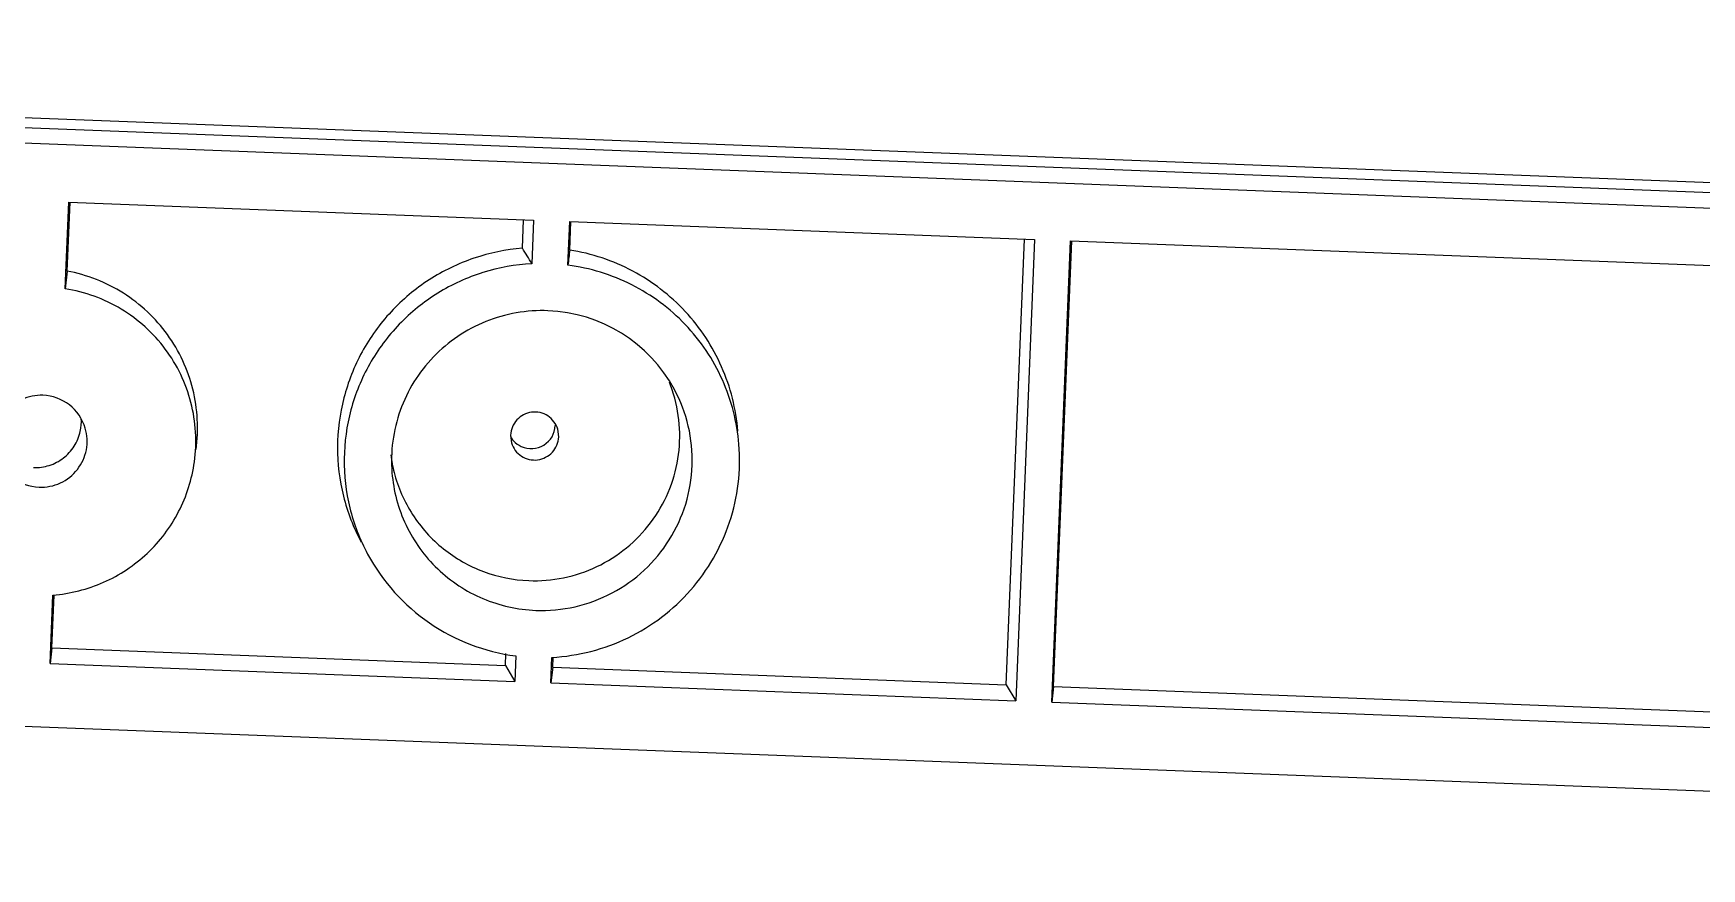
# Model space of a CAD drawing. Header units: inches. Extents: x -698 to -193, y 791 to 1298.
# Drawn here: x -586.68 to -545.09, y 981.08 to 1001.91 of the extents above; entities that cross this region are included whole.
import ezdxf

# ---------------------------------------------------------------- set-up
doc = ezdxf.new("R2010")
doc.units = ezdxf.units.IN
doc.header["$LTSCALE"] = 0.605
doc.header["$MEASUREMENT"] = 0
doc.layers.get('0').update_dxf_attribs({"linetype": 'CONTINUOUS'})

msp = doc.modelspace()

# ---------------------------------------------------------------- linework, layer by layer
at = {"color": 7, "linetype": 'Continuous'}
for p, q in [((-641.388, 1001.909), (-506.398, 996.71)), ((-641.219, 1001.65), (-506.369, 996.456)), ((-506.206, 996.058), (-641.195, 1001.257)), ((-585.883, 995.54), (-585.795, 997.697)), ((-585.835, 995.982), (-585.765, 997.696)), ((-585.795, 997.697), (-574.208, 997.251)), ((-574.486, 996.551), (-574.457, 997.26)), ((-574.208, 997.251), (-574.252, 996.165)), ((-573.353, 996.13), (-573.309, 997.216)), ((-573.309, 997.216), (-561.722, 996.77)), ((-573.308, 996.506), (-573.279, 997.215)), ((-562.423, 985.668), (-561.971, 996.779)), ((-561.722, 996.77), (-562.19, 985.267)), ((-561.291, 985.232), (-560.823, 996.735)), ((-561.245, 985.622), (-560.793, 996.734)), ((-560.823, 996.735), (-539.247, 995.904)), ((-585.835, 995.982), (-585.883, 995.54)), ((-573.583, 991.846), (-573.607, 992.04)), ((-574.782, 991.892), (-574.758, 991.698)), ((-586.264, 986.194), (-586.194, 987.903)), ((-586.218, 986.584), (-586.164, 987.902)), ((-653.843, 987.21), (-494.74, 981.083)), ((-586.218, 986.584), (-586.264, 986.194)), ((-586.218, 986.584), (-574.91, 986.148)), ((-586.264, 986.194), (-574.676, 985.748)), ((-574.91, 986.148), (-574.897, 986.449)), ((-574.91, 986.148), (-574.676, 985.748)), ((-574.651, 986.385), (-574.676, 985.748)), ((-573.777, 985.713), (-573.752, 986.351)), ((-573.731, 986.103), (-573.721, 986.35)), ((-573.731, 986.103), (-573.777, 985.713)), ((-573.777, 985.713), (-562.19, 985.267)), ((-573.731, 986.103), (-562.423, 985.668)), ((-562.423, 985.668), (-562.19, 985.267)), ((-561.245, 985.622), (-561.291, 985.232)), ((-561.245, 985.622), (-539.948, 984.802)), ((-561.291, 985.232), (-539.715, 984.401))]:
    msp.add_line(p, q, dxfattribs=at)
for centre, radius, start, end in [((-573.99, 991.254), 3.741, 28.3672, 87.8505), ((-574.15, 991.879), 3.585, 18.5541, 21.7713), ((-586.484, 991.739), 1.146, 16.5159, 87.8746), ((-586.634, 992.23), 1.151, 347.6967, 3.864), ((-574.266, 992.156), 0.599, 245.3805, 357.6389), ((-574.269, 992.154), 0.598, 209.8009, 222.7982), ((-586.492, 991.739), 1.146, 196.5192, 267.8714), ((-574.2, 991.863), 3.6, 187.4421, 194.4913), ((-574.019, 991.261), 4.916, 208.346, 262.6192)]:
    msp.add_arc(centre, radius, start, end, dxfattribs=at)
for centre, major_axis, ratio, start_param, end_param in [((-578.985, 997.643), (10.242, -15.729), 0.17195, 1.365777, 1.390279), ((-572.722, 997.402), (-1.895, -15.375), 0.030523, -1.508749, -1.484247)]:
    msp.add_ellipse(centre, major_axis=major_axis, ratio=ratio, start_param=start_param, end_param=end_param, dxfattribs=at)
for points, knots in [([(-574.486, 996.551), (-574.897, 996.519), (-575.715, 996.35), (-576.84, 995.806), (-577.798, 995.004), (-578.529, 993.991), (-578.988, 992.831), (-579.148, 991.594), (-578.999, 990.358), (-578.698, 989.582), (-578.503, 989.22)], [0, 0, 0, 0, 0.125224, 0.250438, 0.37559, 0.500649, 0.625591, 0.75044, 0.875226, 1, 1, 1, 1]), ([(-569.116, 991.993), (-569.16, 992.542), (-569.435, 993.633), (-570.36, 995.037), (-571.694, 996.064), (-572.763, 996.42), (-573.308, 996.506)], [0, 0, 0, 0, 0.249749, 0.499581, 0.749621, 1, 1, 1, 1]), ([(-574.252, 996.165), (-574.664, 996.143), (-575.486, 995.995), (-576.622, 995.476), (-577.594, 994.692), (-578.339, 993.691), (-578.812, 992.537), (-578.983, 991.302), (-578.84, 990.065), (-578.54, 989.289), (-578.345, 988.927)], [0, 0, 0, 0, 0.125219, 0.250434, 0.375588, 0.500651, 0.625596, 0.750445, 0.875229, 1, 1, 1, 1]), ([(-569.089, 991.662), (-569.134, 992.213), (-569.414, 993.311), (-570.359, 994.715), (-571.719, 995.725), (-572.803, 996.058), (-573.353, 996.13)], [0, 0, 0, 0, 0.249738, 0.499566, 0.749611, 1, 1, 1, 1]), ([(-582.622, 991.532), (-582.554, 992.029), (-582.609, 993.059), (-583.259, 994.455), (-584.38, 995.511), (-585.341, 995.889), (-585.835, 995.982)], [0, 0, 0, 0, 0.249835, 0.499641, 0.749633, 1, 1, 1, 1]), ([(-582.664, 991.225), (-582.631, 991.47), (-582.611, 991.97), (-582.727, 992.709), (-582.983, 993.412), (-583.498, 994.264), (-584.437, 995.118), (-585.394, 995.463), (-585.883, 995.54)], [0, 0, 0, 0, 0.125231, 0.250414, 0.375591, 0.500804, 0.75021, 1, 1, 1, 1]), ([(-573.85, 994.993), (-574.113, 995.003), (-574.644, 994.967), (-575.411, 994.749), (-576.115, 994.375), (-576.725, 993.862), (-577.214, 993.233), (-577.559, 992.516), (-577.746, 991.743), (-577.76, 991.213), (-577.739, 990.951)], [0, 0, 0, 0, 0.125108, 0.250311, 0.37543, 0.500516, 0.625525, 0.750431, 0.87525, 1, 1, 1, 1]), ([(-586.441, 992.884), (-586.621, 992.891), (-586.99, 992.818), (-587.428, 992.469), (-587.661, 991.96), (-587.642, 991.585), (-587.591, 991.413)], [0, 0, 0, 0, 0.250409, 0.500622, 0.750479, 1, 1, 1, 1]), ([(-574.329, 988.264), (-574.039, 988.253), (-573.452, 988.301), (-572.617, 988.581), (-571.872, 989.052), (-571.262, 989.687), (-570.821, 990.448), (-570.576, 991.293), (-570.541, 992.171), (-570.659, 992.745), (-570.752, 993.02)], [0, 0, 0, 0, 0.125152, 0.250385, 0.375526, 0.500613, 0.625594, 0.750462, 0.875259, 1, 1, 1, 1]), ([(-574.154, 987.523), (-573.827, 987.51), (-573.165, 987.572), (-572.233, 987.917), (-571.422, 988.492), (-570.788, 989.257), (-570.375, 990.16), (-570.212, 991.138), (-570.309, 992.125), (-570.544, 992.744), (-570.699, 993.031)], [0, 0, 0, 0, 0.125198, 0.250414, 0.375576, 0.500655, 0.625608, 0.750459, 0.875239, 1, 1, 1, 1]), ([(-573.607, 992.04), (-573.627, 992.107), (-573.691, 992.234), (-573.847, 992.38), (-574.044, 992.464), (-574.258, 992.474), (-574.463, 992.411), (-574.633, 992.281), (-574.748, 992.101), (-574.779, 991.962), (-574.782, 991.892)], [0, 0, 0, 0, 0.124818, 0.249657, 0.374669, 0.49981, 0.625006, 0.75013, 0.875173, 1, 1, 1, 1]), ([(-586.679, 991.082), (-586.546, 991.077), (-586.276, 991.114), (-585.916, 991.303), (-585.641, 991.603), (-585.538, 991.855), (-585.509, 991.985)], [0, 0, 0, 0, 0.250191, 0.500369, 0.750338, 1, 1, 1, 1]), ([(-586.535, 990.593), (-586.355, 990.586), (-585.986, 990.66), (-585.548, 991.008), (-585.315, 991.517), (-585.334, 991.892), (-585.385, 992.064)], [0, 0, 0, 0, 0.250409, 0.500622, 0.750479, 1, 1, 1, 1]), ([(-574.758, 991.698), (-574.738, 991.631), (-574.674, 991.503), (-574.518, 991.357), (-574.321, 991.274), (-574.107, 991.263), (-573.902, 991.327), (-573.732, 991.456), (-573.617, 991.636), (-573.586, 991.776), (-573.583, 991.846)], [0, 0, 0, 0, 0.124818, 0.249657, 0.374669, 0.49981, 0.625006, 0.75013, 0.875173, 1, 1, 1, 1]), ([(-573.752, 986.351), (-573.424, 986.368), (-572.77, 986.469), (-571.84, 986.81), (-570.996, 987.329), (-570.271, 988.004), (-569.696, 988.809), (-569.292, 989.712), (-569.076, 990.676), (-569.063, 991.336), (-569.089, 991.662)], [0, 0, 0, 0, 0.125133, 0.250334, 0.37545, 0.500527, 0.625524, 0.750425, 0.875244, 1, 1, 1, 1]), ([(-586.194, 987.903), (-585.76, 987.937), (-584.898, 988.154), (-583.791, 988.889), (-582.991, 989.948), (-582.723, 990.795), (-582.664, 991.225)], [0, 0, 0, 0, 0.250279, 0.50043, 0.750373, 1, 1, 1, 1]), ([(-577.739, 990.951), (-577.703, 990.503), (-577.464, 989.613), (-576.656, 988.498), (-575.505, 987.74), (-574.604, 987.54), (-574.154, 987.523)], [0, 0, 0, 0, 0.249704, 0.499518, 0.749577, 1, 1, 1, 1]), ([(-577.686, 990.962), (-577.59, 990.592), (-577.277, 989.877), (-576.495, 989.01), (-575.479, 988.432), (-574.713, 988.279), (-574.329, 988.264)], [0, 0, 0, 0, 0.249682, 0.499522, 0.749604, 1, 1, 1, 1])]:
    msp.add_open_spline(points, degree=3, knots=knots, dxfattribs=at)
msp.add_open_spline([(-574.708, 991.748), (-574.655, 991.691), (-574.589, 991.643), (-574.519, 991.611)], degree=3, dxfattribs=at)

doc.saveas('drawing.dxf')
